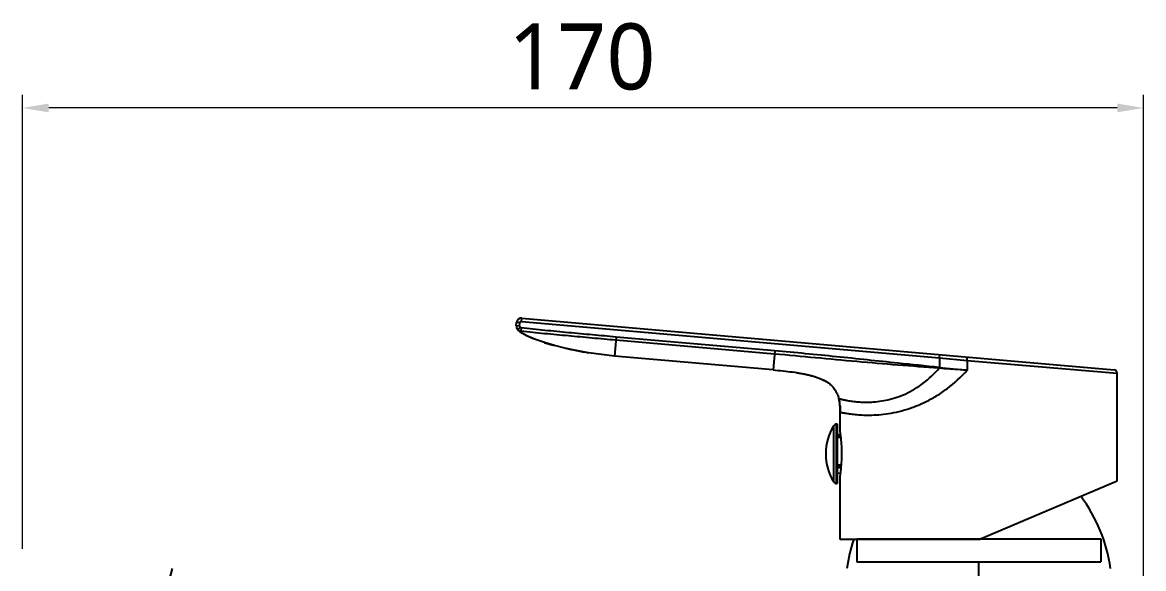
# Model space of a CAD drawing. Extents: x 857 to 1647, y 4681 to 5260.
# Drawn here: x 1241.1 to 1411.1, y 5051.3 to 5134.1 of the extents above; entities that cross this region are included whole.
import ezdxf

# ---------------------------------------------------------------- set-up
doc = ezdxf.new("R2010")
doc.units = 0
doc.header["$LTSCALE"] = 30
doc.header["$MEASUREMENT"] = 0
doc.header["$PDMODE"] = 3
doc.header["$PDSIZE"] = -10
doc.linetypes.add('CENTER', pattern=[2, 1.25, -0.25, 0.25, -0.25])
doc.layers.get('0').update_dxf_attribs({"linetype": 'CONTINUOUS'})
doc.layers.get('DEFPOINTS').update_dxf_attribs({"linetype": 'CONTINUOUS'})
for name, color, linetype in [('80N81051_DXF_CONTINUOUS_LINE', 7, 'CONTINUOUS'), ('80P35VVD2_DXF_CONTINUOUS_LINE', 7, 'CONTINUOUS'), ('80T168354_DXF_AXIS', 7, 'CONTINUOUS'), ('8ZG168060_DXF_CONTINUOUS_LINE', 7, 'CONTINUOUS')]:
    doc.layers.add(name, color=color, linetype=linetype)
doc.styles.add('Daelim Dimension', font='NanumGothic.ttf')
doc.dimstyles.new('DEFAULT', dxfattribs={"dimscale": 2, "dimtxt": 2, "dimasz": 2, "dimexe": 0, "dimexo": 2, "dimgap": 1, "dimtad": 1, "dimdec": 1, "dimzin": 9, "dimdsep": 46, "dimtxsty": 'Daelim Dimension', "dimcen": 0.5, "dimclrd": 252, "dimclre": 252, "dimclrt": 3, "dimadec": 1, "dimazin": 0, "dimtfac": 1, "dimtdec": 1, "dimtix": 1, "dimtmove": 0, "dimatfit": 3, "dimfxl": 0, "dimtolj": 1, "dimtzin": 1, "dimlwd": 9, "dimlwe": 9, "dimarcsym": 0})

# ---------------------------------------------------------------- blocks, each defined once
blk = doc.blocks.new('*D49')
at = {"color": 5, "lineweight": 9, "ltscale": 0.5}
for p, q in [((1241.12, 5054.27), (1241.12, 5123.09)), ((1411.12, 4929.27), (1411.12, 5123.09)), ((1407.12, 5121.09), (1245.12, 5121.09))]:
    blk.add_line(p, q, dxfattribs=at)
at = {"color": 5, "ltscale": 0.5}
for points in [[(1245.12, 5121.76), (1245.12, 5120.42), (1241.12, 5121.09)], [(1407.12, 5121.76), (1407.12, 5120.42), (1411.12, 5121.09)]]:
    blk.add_solid(points, dxfattribs=at)
at = {"layer": 'DEFPOINTS', "color": 0, "ltscale": 0.5}
for p in [(1241.12, 5121.09), (1241.12, 5050.27), (1411.12, 4925.27)]:
    blk.add_point(p, dxfattribs=at)
at = {"color": 7, "ltscale": 0.5, "insert": (1325.94, 5133.9), "char_height": 10, "width": 20.9, "attachment_point": 2, "style": 'Daelim Dimension'}
blk.add_mtext('\\A1;170', dxfattribs=at)

msp = doc.modelspace()

# ---------------------------------------------------------------- linework, layer by layer
at = {"layer": '80N81051_DXF_CONTINUOUS_LINE', "color": 9, "linetype": 'Continuous'}
for p, q in [((1364.15, 5064.39), (1364.15, 5072.92)), ((1364.58, 5064.15), (1364.58, 5073.15)), ((1365.2, 5071.49), (1364.72, 5071.49)), ((1365.21, 5071.36), (1364.72, 5071.36)), ((1365.23, 5071.23), (1364.72, 5071.23)), ((1365.32, 5066.92), (1364.72, 5066.92)), ((1365.3, 5066.78), (1364.72, 5066.78)), ((1365.29, 5066.6), (1364.72, 5066.6))]:
    msp.add_line(p, q, dxfattribs=at)
at = {"layer": '80N81051_DXF_CONTINUOUS_LINE', "color": 7, "linetype": 'Continuous'}
for p, q in [((1364.72, 5073.15), (1364.58, 5073.15)), ((1364.72, 5064.15), (1364.72, 5073.15)), ((1365.19, 5071.55), (1364.72, 5071.58)), ((1364.72, 5071.51), (1365.19, 5071.51)), ((1364.72, 5071.18), (1365.24, 5071.15)), ((1365.32, 5066.98), (1364.72, 5066.95)), ((1364.72, 5066.56), (1365.28, 5066.56)), ((1364.72, 5065.72), (1365.19, 5065.76)), ((1364.72, 5064.15), (1364.58, 5064.15))]:
    msp.add_line(p, q, dxfattribs=at)
for centre, radius, start, end in [((1370.92, 5068.65), 8, 147.769, 212.231), ((1364.58, 5072.65), 0.5, 90, 147.769), ((1364.58, 5064.65), 0.5, 212.231, 270)]:
    msp.add_arc(centre, radius, start, end, dxfattribs=at)
at = {"layer": '80P35VVD2_DXF_CONTINUOUS_LINE', "color": 7, "linetype": 'Continuous'}
for p, q in [((1316.01, 5088.05), (1316.06, 5088.55)), ((1316.87, 5089.23), (1406.67, 5081.37)), ((1316.64, 5087.1), (1316.52, 5087.19)), ((1354.94, 5081.38), (1330.91, 5083.48)), ((1407.12, 5064.57), (1407.12, 5080.87)), ((1365.12, 5072), (1365.12, 5074.97)), ((1365.19, 5071.52), (1365.19, 5071.56)), ((1365.12, 5055.65), (1365.12, 5065.3)), ((1386.12, 5055.65), (1407.12, 5064.57)), ((1386.12, 5055.65), (1365.12, 5055.65))]:
    msp.add_line(p, q, dxfattribs=at)
at = {"layer": '80P35VVD2_DXF_CONTINUOUS_LINE', "color": 9, "linetype": 'Continuous'}
for p, q in [((1316.55, 5088.5), (1316.06, 5088.55)), ((1316.51, 5088), (1316.55, 5088.5)), ((1316.82, 5088.73), (1316.87, 5089.23)), ((1316.82, 5088.73), (1380.17, 5083.19)), ((1316.51, 5088), (1316.01, 5088.05)), ((1316.57, 5087.81), (1316.2, 5087.48)), ((1316.69, 5087.23), (1316.64, 5087.1)), ((1316.75, 5087.73), (1316.69, 5087.23)), ((1331.16, 5086.36), (1330.91, 5083.48)), ((1355.15, 5083.78), (1331.12, 5085.88)), ((1355.19, 5084.26), (1331.16, 5086.36)), ((1355.19, 5084.26), (1354.94, 5081.38)), ((1380.17, 5083.19), (1380.21, 5083.69)), ((1380.17, 5083.19), (1380.17, 5081.75)), ((1380.17, 5083.19), (1384.36, 5082.82)), ((1380.13, 5081.75), (1380.12, 5081.62)), ((1380.16, 5081.62), (1380.12, 5081.62)), ((1380.17, 5081.75), (1380.16, 5081.62)), ((1384.36, 5082.82), (1384.36, 5081.31)), ((1384.36, 5082.82), (1386.12, 5082.67)), ((1386.12, 5082.67), (1407.12, 5080.87))]:
    msp.add_line(p, q, dxfattribs=at)
at = {"layer": '80P35VVD2_DXF_CONTINUOUS_LINE', "color": 4, "linetype": 'Continuous'}
for p, q in [((1321.81, 5085.07), (1321.78, 5085.08)), ((1325.14, 5084.3), (1325.06, 5084.32)), ((1354.94, 5081.38), (1330.91, 5083.48)), ((1358.42, 5080.98), (1358.52, 5080.96)), ((1359.91, 5080.71), (1359.98, 5080.69)), ((1362.4, 5079.93), (1362.43, 5079.91)), ((1364.56, 5077.97), (1364.56, 5077.96)), ((1364.9, 5077.04), (1364.91, 5077.01)), ((1365.1, 5075.74), (1365.1, 5075.68)), ((1365.12, 5074.98), (1365.12, 5074.95))]:
    msp.add_line(p, q, dxfattribs=at)
at = {"layer": '80P35VVD2_DXF_CONTINUOUS_LINE', "color": 7, "linetype": 'Continuous'}
for points in [[(1316.52, 5087.19), (1316.28, 5087.4), (1316.2, 5087.48)], [(1330.91, 5083.48), (1328.95, 5083.69), (1326.95, 5083.98), (1325.1, 5084.31), (1323.39, 5084.67), (1321.79, 5085.07), (1320.29, 5085.51), (1318.9, 5085.99), (1317.62, 5086.54), (1316.64, 5087.1)]]:
    msp.add_lwpolyline(points, dxfattribs=at)
for centre, radius, start, end in [((1316.8, 5088.48), 0.75, 85, 175), ((1316.76, 5087.98), 0.75, 175, 222.1589), ((1316.78, 5088), 0.772, 222.1845, 263.8574), ((1406.62, 5080.87), 0.5, 0, 85), ((1343.24, 5068.51), 22.15, 7.9205, 9.0662), ((1344.48, 5068.65), 20.91, 354.2311, 7.8868), ((1343.67, 5068.73), 21.72, 352.0803, 354.2384), ((1343.73, 5068.72), 21.66, 350.9208, 352.0926)]:
    msp.add_arc(centre, radius, start, end, dxfattribs=at)
at = {"layer": '80P35VVD2_DXF_CONTINUOUS_LINE', "color": 9, "linetype": 'Continuous'}
for centre, radius, start, end in [((1316.8, 5088.48), 0.25, 85, 175), ((1316.76, 5087.98), 0.25, 175, 222.1512), ((1378.75, 5068.01), 13.81, 84.0895, 84.2449), ((1537.08, 6583.68), 1510.11, 264.03567, 264.19557)]:
    msp.add_arc(centre, radius, start, end, dxfattribs=at)
at = {"layer": '80P35VVD2_DXF_CONTINUOUS_LINE', "color": 4, "linetype": 'Continuous'}
for centre, radius, start, end in [((1318.43, 5089.66), 3.12, 230.053, 231.8919), ((1318.65, 5089.94), 3.48, 231.8769, 232.8423), ((1318.78, 5090.11), 3.69, 232.8373, 233.2731), ((1318.86, 5090.23), 3.83, 233.2735, 233.7578), ((1319.01, 5090.42), 4.07, 233.7625, 234.6874), ((1322.42, 5096.35), 10.92, 243.8907, 244.0286), ((1329.7, 5115.32), 31.26, 252.4105, 252.5512), ((1331.22, 5120.27), 36.44, 252.609, 254.9827), ((1335.32, 5136.51), 53.19, 257.1422, 258.8835), ((1336.11, 5140.51), 57.27, 258.965, 260.8091)]:
    msp.add_arc(centre, radius, start, end, dxfattribs=at)
at = {"layer": '80P35VVD2_DXF_CONTINUOUS_LINE', "color": 9, "linetype": 'Continuous'}
msp.add_open_spline([(1316.75, 5087.73), (1316.68, 5087.73), (1316.62, 5087.77), (1316.57, 5087.81)], degree=3, dxfattribs=at)
for points, knots in [([(1331.12, 5085.88), (1329.92, 5085.98), (1327.51, 5086.2), (1323.9, 5086.53), (1320.9, 5086.81), (1318.49, 5087.04), (1317.29, 5087.17), (1316.69, 5087.23)], [0, 0, 0, 0, 0.250009, 0.500015, 0.750014, 0.875011, 1, 1, 1, 1]), ([(1331.16, 5086.36), (1329.96, 5086.47), (1327.56, 5086.68), (1323.95, 5087.02), (1320.95, 5087.3), (1318.55, 5087.54), (1317.35, 5087.66), (1316.75, 5087.73)], [0, 0, 0, 0, 0.25, 0.5, 0.75, 0.875, 1, 1, 1, 1]), ([(1380.12, 5081.62), (1378.04, 5081.78), (1373.87, 5082.09), (1367.63, 5082.62), (1361.39, 5083.21), (1357.23, 5083.59), (1355.15, 5083.78)], [0, 0, 0, 0, 0.250011, 0.499986, 0.749975, 1, 1, 1, 1]), ([(1380.13, 5081.75), (1378.05, 5081.96), (1372.86, 5082.5), (1366.11, 5083.22), (1359.87, 5083.84), (1356.75, 5084.12), (1355.19, 5084.26)], [0, 0, 0, 0, 0.25, 0.625, 0.8125, 1, 1, 1, 1]), ([(1384.36, 5082.82), (1384.37, 5082.88), (1384.38, 5082.97), (1384.39, 5083.09), (1384.4, 5083.17), (1384.41, 5083.23), (1384.43, 5083.27), (1384.43, 5083.3), (1384.44, 5083.32), (1384.45, 5083.31)], [0, 0, 0, 0, 0.37827, 0.549627, 0.699997, 0.823787, 0.916579, 0.97504, 1, 1, 1, 1]), ([(1364.9, 5077.03), (1364.9, 5077.03), (1364.91, 5077.03), (1364.93, 5077.02), (1364.95, 5077.01), (1365.01, 5077), (1365.11, 5076.98), (1365.26, 5076.94), (1365.45, 5076.9), (1365.68, 5076.85), (1365.95, 5076.79), (1366.38, 5076.71), (1367, 5076.61), (1367.86, 5076.52), (1368.84, 5076.47), (1369.93, 5076.49), (1371.12, 5076.6), (1372.87, 5076.92), (1375.18, 5077.7), (1377.84, 5079.31), (1379.41, 5080.79), (1380.12, 5081.62)], [0, 0, 0, 0, 0.000338, 0.001346, 0.003018, 0.005346, 0.011946, 0.02109, 0.032718, 0.046746, 0.063085, 0.08165, 0.125115, 0.176448, 0.235017, 0.300231, 0.371618, 0.448728, 0.618187, 0.803941, 1, 1, 1, 1]), ([(1365.12, 5074.97), (1365.12, 5074.97), (1365.14, 5074.96), (1365.15, 5074.96), (1365.18, 5074.95), (1365.25, 5074.94), (1365.37, 5074.92), (1365.54, 5074.88), (1365.77, 5074.84), (1366.17, 5074.77), (1366.79, 5074.68), (1367.68, 5074.58), (1368.74, 5074.52), (1369.98, 5074.51), (1371.37, 5074.6), (1372.89, 5074.81), (1374.53, 5075.18), (1376.24, 5075.72), (1377.98, 5076.45), (1379.71, 5077.38), (1381.95, 5078.89), (1383.46, 5080.29), (1384.36, 5081.31)], [0, 0, 0, 0, 0.000309, 0.001233, 0.00277, 0.004917, 0.011031, 0.019554, 0.030459, 0.043699, 0.076982, 0.119008, 0.169355, 0.227632, 0.293371, 0.366125, 0.445194, 0.529863, 0.619026, 0.711621, 0.806668, 1, 1, 1, 1]), ([(1384.36, 5081.31), (1384.01, 5081.34), (1382.61, 5081.44), (1381.21, 5081.54), (1380.16, 5081.62)], [0, 0, 0, 0, 0.249629, 1, 1, 1, 1])]:
    msp.add_open_spline(points, degree=3, knots=knots, dxfattribs=at)
at = {"layer": '80P35VVD2_DXF_CONTINUOUS_LINE', "color": 4, "linetype": 'Continuous'}
for points, weights in [([(1318.85, 5086.01), (1318.17, 5086.27), (1317.63, 5086.53)], [0.513176428, 0.5207937263, 0.5328145876]), ([(1358.52, 5080.96), (1359.27, 5080.84), (1359.91, 5080.71)], [0.4498265736, 0.4610221967, 0.4697196453]), ([(1359.98, 5080.69), (1360.69, 5080.54), (1361.27, 5080.36)], [0.4706902919, 0.4805951856, 0.4871528293]), ([(1362.43, 5079.91), (1362.95, 5079.67), (1363.35, 5079.38)], [0.4978493229, 0.5010094546, 0.4995261963]), ([(1364.87, 5077.16), (1364.88, 5077.1), (1364.9, 5077.04)], [0.4561018008, 0.4546220675, 0.4530924548]), ([(1364.91, 5077.01), (1364.92, 5076.97), (1364.92, 5076.94)], [0.4522881051, 0.4513351144, 0.4503630887]), ([(1364.92, 5076.94), (1364.97, 5076.74), (1365.01, 5076.52)], [0.4503630887, 0.4452477854, 0.4396053273]), ([(1365.07, 5076.02), (1365.09, 5075.88), (1365.1, 5075.74)], [0.4266909514, 0.4231362445, 0.4194091722]), ([(1365.1, 5075.68), (1365.11, 5075.58), (1365.11, 5075.48)], [0.4178226854, 0.4154186816, 0.4129443514]), ([(1365.11, 5075.48), (1365.12, 5075.24), (1365.12, 5074.98)], [0.4129443514, 0.4069488063, 0.4005403465])]:
    msp.add_rational_spline(points, weights, degree=2, dxfattribs=at)
at = {"layer": '80P35VVD2_DXF_CONTINUOUS_LINE', "color": 7, "linetype": 'Continuous'}
for points, knots in [([(1354.94, 5081.38), (1355.45, 5081.33), (1356.43, 5081.24), (1357.87, 5081.07), (1359.24, 5080.85), (1360.61, 5080.56), (1361.97, 5080.15), (1363.05, 5079.63), (1363.82, 5079.02), (1364.3, 5078.45), (1364.67, 5077.78), (1364.84, 5077.28), (1364.9, 5077.03)], [0, 0, 0, 0, 0.132008, 0.254978, 0.37361, 0.492791, 0.615098, 0.739597, 0.802454, 0.866232, 0.932094, 1, 1, 1, 1]), ([(1365.12, 5074.97), (1365.12, 5075.32), (1365.09, 5076.01), (1364.99, 5076.7), (1364.9, 5077.03)], [0, 0, 0, 0, 0.506174, 1, 1, 1, 1])]:
    msp.add_open_spline(points, degree=3, knots=knots, dxfattribs=at)
at = {"layer": '80T168354_DXF_AXIS', "color": 7, "linetype": 'CENTER'}
for p, q in [((1259.21, 5033.89), (1263.87, 5051.27)), ((1386.12, 4922.25), (1386.12, 5052.25))]:
    msp.add_line(p, q, dxfattribs=at)
at = {"layer": '8ZG168060_DXF_CONTINUOUS_LINE', "color": 6, "linetype": 'Continuous'}
for p, q in [((1367.62, 5055.75), (1367.62, 5052.25)), ((1367.62, 5055.75), (1368.22, 5055.75)), ((1404.02, 5055.75), (1404.62, 5055.75)), ((1404.62, 5055.75), (1404.62, 5052.25)), ((1367.62, 5052.25), (1368.07, 5052.25)), ((1404.17, 5052.25), (1404.62, 5052.25))]:
    msp.add_line(p, q, dxfattribs=at)
at = {"layer": '8ZG168060_DXF_CONTINUOUS_LINE', "color": 7, "linetype": 'Continuous'}
for p, q in [((1368.22, 5055.75), (1404.02, 5055.75)), ((1368.07, 5052.25), (1404.17, 5052.25))]:
    msp.add_line(p, q, dxfattribs=at)
for centre, start, end in [((1382.36, 5047.87), 8.1127, 36.7372), ((1389.88, 5047.87), 161.0262, 171.8873)]:
    msp.add_arc(centre, 24, start, end, dxfattribs=at)

# ---------------------------------------------------------------- dimensions: what is measured, and where the dimension line sits
at = {"color": 5, "ltscale": 0.5}
dim = msp.add_linear_dim(base=(1241.12, 5121.09), p1=(1411.12, 4925.27), p2=(1241.12, 5050.27), angle=180, dimstyle='DEFAULT', override={"dimtxt": 5, "dimexe": 1, "dimdec": 0, "dimclrd": 5, "dimclre": 5, "dimclrt": 7}, dxfattribs=at)
dim.commit()
dim.dimension.update_dxf_attribs({"geometry": '*D49', "text_midpoint": (1325.94, 5121.09), "dimtype": 160})

doc.saveas('drawing.dxf')
